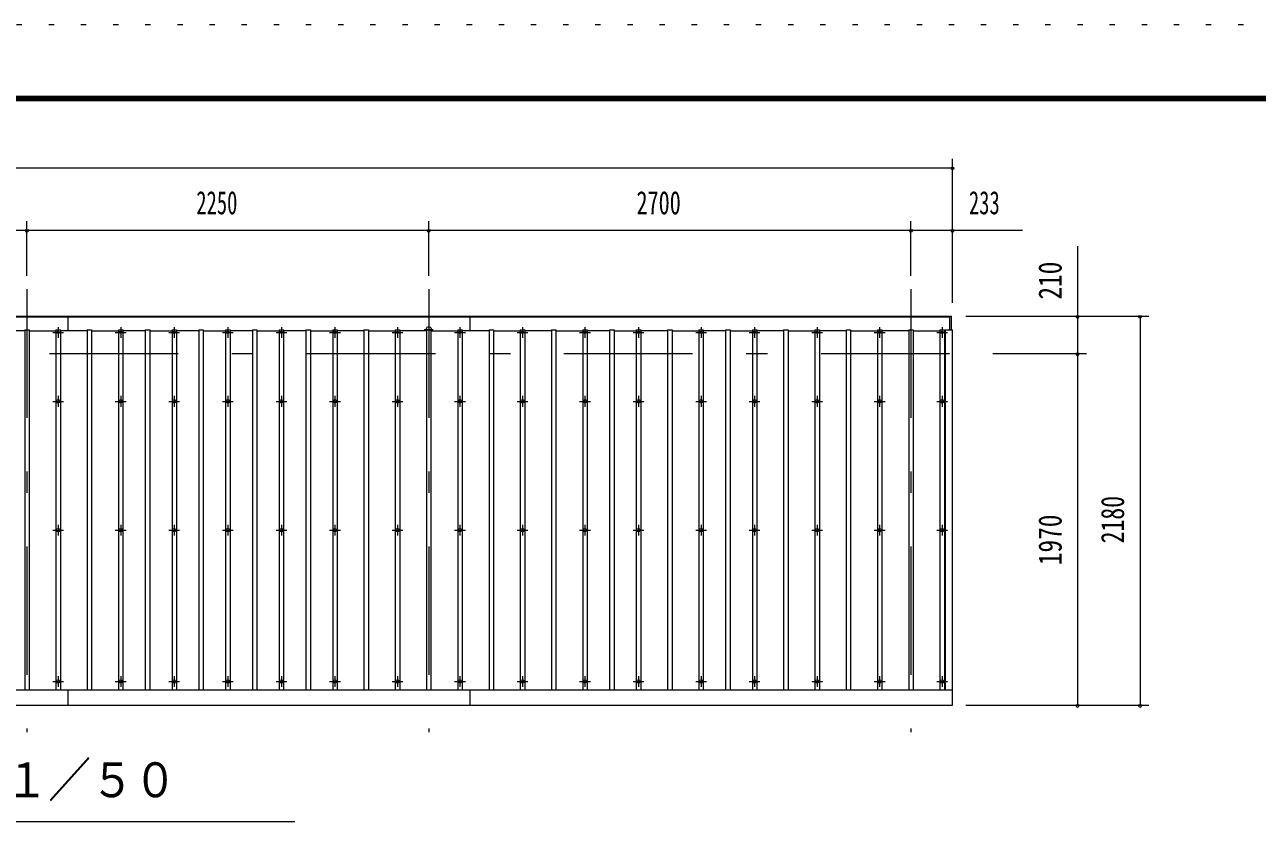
# Model space of a CAD drawing. Units: millimetres, scale not verified. Extents: x -25847 to 25859, y -10500 to 10500.
# Drawn here: x 3224 to 10126, y 6038 to 10500 of the extents above; entities that cross this region are included whole.
import ezdxf
from ezdxf.enums import TextEntityAlignment as Align

# ---------------------------------------------------------------- set-up
doc = ezdxf.new("R2010")
doc.units = ezdxf.units.MM
doc.header["$LTSCALE"] = 60
doc.linetypes.add('USER3', pattern=[24, 12, -5, 2, -5])
doc.linetypes.add('USER4', pattern=[3, 0.5, -2.5])
for name, color, linetype, lineweight in [('0-2_1-05BOLD', 7, 'Continuous', 18), ('0-3_1-25CENTER', 3, 'USER3', 18), ('0-4_1-45THIN', 4, 'Continuous', 18), ('0-5_1-55DIM', 3, 'Continuous', 18), ('0-C_F-F', 5, 'Continuous', 18), ('0-D_F-E_J_ADD', 5, 'USER4', 18)]:
    doc.layers.add(name, color=color, linetype=linetype, lineweight=lineweight)
doc.styles.add('ＭＳ ゴシック', font='')
doc.styles.get('ＭＳ ゴシック').set_extended_font_data('MS Gothic')

msp = doc.modelspace()

# ---------------------------------------------------------------- linework, layer by layer
at = {"layer": '0-2_1-05BOLD'}
for p, q in [((-2231.56, 8862.67), (8404.43, 8862.67)), ((3466.43, 8867.67), (3466.43, 8784.63)), ((5716.44, 8867.67), (5716.44, 8784.63)), ((8404.43, 8790.67), (8404.43, 8867.67)), ((8414.43, 8790.67), (8414.43, 8867.67)), ((8379.44, 8790.67), (8419.43, 8790.67)), ((8379.44, 6773.43), (8379.44, 8790.67)), ((-2246.56, 6773.43), (8419.43, 6773.43)), ((3466.44, 6773.43), (3466.44, 6687.67)), ((5716.44, 6773.43), (5716.44, 6687.67))]:
    msp.add_line(p, q, dxfattribs=at)
for points in [[(-2241.56, 8790.67), (-2241.56, 8867.67), (8414.43, 8867.67)], [(-2246.56, 6687.67), (8419.43, 6687.67), (8419.43, 8790.67)]]:
    msp.add_lwpolyline(points, dxfattribs=at)
for centre in [(3411.43, 8390.17), (3761.44, 8390.17), (4061.44, 8390.17), (4361.43, 8390.17), (4661.43, 8390.17), (4961.43, 8390.17), (5311.43, 8390.17), (5661.43, 8390.17), (6011.44, 8390.17), (6361.43, 8390.17), (6661.44, 8390.17), (7011.44, 8390.17), (7311.44, 8390.17), (7661.44, 8390.17), (8011.44, 8390.17), (8361.44, 8390.17), (3411.43, 7668.51), (3761.44, 7668.51), (4061.44, 7668.51), (4361.43, 7668.51), (4661.43, 7668.51), (4961.43, 7668.51), (5311.43, 7668.51), (5661.43, 7668.51), (6011.44, 7668.51), (6361.43, 7668.51), (6661.44, 7668.51), (7011.44, 7668.51), (7311.44, 7668.51), (7661.44, 7668.51), (8011.44, 7668.51), (8361.44, 7668.51), (3411.43, 6820.85), (3761.44, 6820.85), (4061.44, 6820.85), (4361.43, 6820.85), (4661.43, 6820.85), (4961.43, 6820.85), (5311.43, 6820.85), (5661.43, 6820.85), (6011.44, 6820.85), (6361.43, 6820.85), (6661.44, 6820.85), (7011.43, 6820.85), (7311.44, 6820.85), (7661.44, 6820.85), (8011.44, 6820.85), (8361.44, 6820.85)]:
    msp.add_circle(centre, 10, dxfattribs=at)
for centre, radius, start, end in [((3411.43, 8765.7), 14.5, 46.39838, 133.60162), ((3411.43, 8786.71), 14.5, 226.3961, 313.6039), ((3761.44, 8765.7), 14.5, 46.39838, 133.60162), ((3761.44, 8786.71), 14.5, 226.3961, 313.6039), ((4061.44, 8765.7), 14.5, 46.39838, 133.60162), ((4061.44, 8786.71), 14.5, 226.3961, 313.6039), ((4361.43, 8765.7), 14.5, 46.39838, 133.60162), ((4361.43, 8786.71), 14.5, 226.3961, 313.6039), ((4661.43, 8765.7), 14.5, 46.39838, 133.60162), ((4661.43, 8786.71), 14.5, 226.3961, 313.6039), ((4961.43, 8765.7), 14.5, 46.39838, 133.60162), ((4961.43, 8786.71), 14.5, 226.3961, 313.6039), ((5311.43, 8765.7), 14.5, 46.39838, 133.60162), ((5311.43, 8786.71), 14.5, 226.3961, 313.6039), ((5486.44, 8792.15), 15, 326.44154, 213.55197), ((5661.43, 8765.7), 14.5, 46.39838, 133.60162), ((5661.43, 8786.71), 14.5, 226.3961, 313.6039), ((6011.43, 8765.7), 14.5, 46.39838, 133.60162), ((6011.43, 8786.71), 14.5, 226.3961, 313.6039), ((6361.43, 8765.7), 14.5, 46.39838, 133.60162), ((6361.43, 8786.71), 14.5, 226.3961, 313.6039), ((6661.44, 8765.7), 14.5, 46.39838, 133.60162), ((6661.44, 8786.71), 14.5, 226.3961, 313.6039), ((7011.43, 8765.7), 14.5, 46.39838, 133.60162), ((7011.43, 8786.71), 14.5, 226.3961, 313.6039), ((7311.44, 8765.7), 14.5, 46.39838, 133.60162), ((7311.44, 8786.71), 14.5, 226.3961, 313.6039), ((7661.44, 8765.7), 14.5, 46.39838, 133.60162), ((7661.44, 8786.71), 14.5, 226.3961, 313.6039), ((8011.44, 8765.7), 14.5, 46.39838, 133.60162), ((8011.44, 8786.71), 14.5, 226.3961, 313.6039), ((8361.44, 8765.7), 14.5, 46.39838, 133.60162), ((8361.44, 8786.71), 14.5, 226.3961, 313.6039)]:
    msp.add_arc(centre, radius, start, end, dxfattribs=at)
at = {"layer": '0-3_1-25CENTER'}
for p, q in [((3236.43, 9017.67), (3236.43, 6537.67)), ((5486.43, 9017.67), (5486.43, 6537.67)), ((8186.44, 9017.67), (8186.44, 6537.67)), ((3381.43, 8776.2), (3441.43, 8776.2)), ((3411.43, 8806.2), (3411.43, 8746.2)), ((3731.43, 8776.2), (3791.43, 8776.2)), ((3761.44, 8806.2), (3761.44, 8746.2)), ((4031.43, 8776.2), (4091.43, 8776.2)), ((4061.44, 8806.2), (4061.44, 8746.2)), ((4331.43, 8776.2), (4391.44, 8776.2)), ((4361.43, 8806.2), (4361.43, 8746.2)), ((4631.43, 8776.2), (4691.44, 8776.2)), ((4661.43, 8806.2), (4661.43, 8746.2)), ((4931.43, 8776.2), (4991.44, 8776.2)), ((4961.43, 8806.2), (4961.43, 8746.2)), ((5281.43, 8776.2), (5341.44, 8776.2)), ((5311.43, 8806.2), (5311.43, 8746.2)), ((5461.44, 8792.15), (5511.44, 8792.15)), ((5631.44, 8776.2), (5691.44, 8776.2)), ((5661.43, 8806.2), (5661.43, 8746.2)), ((5981.43, 8776.2), (6041.43, 8776.2)), ((6011.43, 8806.2), (6011.43, 8746.2)), ((6331.44, 8776.2), (6391.43, 8776.2)), ((6361.43, 8806.2), (6361.43, 8746.2)), ((6631.43, 8776.2), (6691.43, 8776.2)), ((6661.44, 8806.2), (6661.44, 8746.2)), ((6981.44, 8776.2), (7041.43, 8776.2)), ((7011.43, 8806.2), (7011.43, 8746.2)), ((7281.44, 8776.2), (7341.43, 8776.2)), ((7311.44, 8806.2), (7311.44, 8746.2)), ((7631.44, 8776.2), (7691.44, 8776.2)), ((7661.44, 8806.2), (7661.44, 8746.2)), ((7981.44, 8776.2), (8041.44, 8776.2)), ((8011.44, 8806.2), (8011.44, 8746.2)), ((8331.44, 8776.2), (8391.44, 8776.2)), ((8361.44, 8806.2), (8361.44, 8746.2)), ((-2396.56, 8657.67), (8569.44, 8657.67)), ((3381.43, 8390.17), (3441.43, 8390.17)), ((3411.43, 8420.17), (3411.43, 8360.17)), ((3731.43, 8390.17), (3791.43, 8390.17)), ((3761.44, 8420.17), (3761.44, 8360.17)), ((4031.43, 8390.17), (4091.43, 8390.17)), ((4061.44, 8420.17), (4061.44, 8360.17)), ((4331.43, 8390.17), (4391.44, 8390.17)), ((4361.43, 8420.17), (4361.43, 8360.17)), ((4631.43, 8390.17), (4691.44, 8390.17)), ((4661.43, 8420.17), (4661.43, 8360.17)), ((4931.43, 8390.17), (4991.44, 8390.17)), ((4961.43, 8420.17), (4961.43, 8360.17)), ((5281.43, 8390.17), (5341.44, 8390.17)), ((5311.43, 8420.17), (5311.43, 8360.17)), ((5631.44, 8390.17), (5691.44, 8390.17)), ((5661.43, 8420.17), (5661.43, 8360.17)), ((5981.44, 8390.17), (6041.43, 8390.17)), ((6011.44, 8420.17), (6011.44, 8360.17)), ((6331.44, 8390.17), (6391.44, 8390.17)), ((6361.43, 8420.17), (6361.43, 8360.17)), ((6631.44, 8390.17), (6691.43, 8390.17)), ((6661.44, 8420.17), (6661.44, 8360.17)), ((6981.44, 8390.17), (7041.44, 8390.17)), ((7011.44, 8420.17), (7011.44, 8360.17)), ((7281.44, 8390.17), (7341.43, 8390.17)), ((7311.44, 8420.17), (7311.44, 8360.17)), ((7631.44, 8390.17), (7691.44, 8390.17)), ((7661.44, 8420.17), (7661.44, 8360.17)), ((7981.44, 8390.17), (8041.44, 8390.17)), ((8011.44, 8420.17), (8011.44, 8360.17)), ((8331.44, 8390.17), (8391.44, 8390.17)), ((8361.44, 8420.17), (8361.44, 8360.17)), ((3381.43, 7668.51), (3441.43, 7668.51)), ((3411.43, 7698.51), (3411.43, 7638.51)), ((3731.43, 7668.51), (3791.43, 7668.51)), ((3761.44, 7698.51), (3761.44, 7638.51)), ((4031.43, 7668.51), (4091.43, 7668.51)), ((4061.44, 7698.51), (4061.44, 7638.51)), ((4331.43, 7668.51), (4391.44, 7668.51)), ((4361.43, 7698.51), (4361.43, 7638.51)), ((4631.43, 7668.51), (4691.44, 7668.51)), ((4661.43, 7698.51), (4661.43, 7638.51)), ((4931.43, 7668.51), (4991.44, 7668.51)), ((4961.43, 7698.51), (4961.43, 7638.51)), ((5281.43, 7668.51), (5341.44, 7668.51)), ((5311.43, 7698.51), (5311.43, 7638.51)), ((5631.44, 7668.51), (5691.44, 7668.51)), ((5661.43, 7698.51), (5661.43, 7638.51)), ((5981.44, 7668.51), (6041.43, 7668.51)), ((6011.44, 7698.51), (6011.44, 7638.51)), ((6331.44, 7668.51), (6391.44, 7668.51)), ((6361.43, 7698.51), (6361.43, 7638.51)), ((6631.44, 7668.51), (6691.43, 7668.51)), ((6661.44, 7698.51), (6661.44, 7638.51)), ((6981.44, 7668.51), (7041.44, 7668.51)), ((7011.44, 7698.51), (7011.44, 7638.51)), ((7281.44, 7668.51), (7341.43, 7668.51)), ((7311.44, 7698.51), (7311.44, 7638.51)), ((7631.44, 7668.51), (7691.44, 7668.51)), ((7661.44, 7698.51), (7661.44, 7638.51)), ((7981.44, 7668.51), (8041.44, 7668.51)), ((8011.44, 7698.51), (8011.44, 7638.51)), ((8331.44, 7668.51), (8391.44, 7668.51)), ((8361.44, 7698.51), (8361.44, 7638.51)), ((3411.43, 6850.85), (3411.43, 6790.85)), ((3761.44, 6850.85), (3761.44, 6790.85)), ((4061.44, 6850.85), (4061.44, 6790.85)), ((4361.43, 6850.85), (4361.43, 6790.85)), ((4661.43, 6850.85), (4661.43, 6790.85)), ((4961.43, 6850.85), (4961.43, 6790.85)), ((5311.43, 6850.85), (5311.43, 6790.85)), ((5661.43, 6850.85), (5661.43, 6790.85)), ((6011.44, 6850.85), (6011.44, 6790.85)), ((6361.43, 6850.85), (6361.43, 6790.85)), ((6661.44, 6850.85), (6661.44, 6790.85)), ((7011.43, 6850.85), (7011.43, 6790.85)), ((7311.44, 6850.85), (7311.44, 6790.85)), ((7661.44, 6850.85), (7661.44, 6790.85)), ((8011.44, 6850.85), (8011.44, 6790.85)), ((8361.44, 6850.85), (8361.44, 6790.85)), ((3381.43, 6820.85), (3441.43, 6820.85)), ((3731.43, 6820.85), (3791.43, 6820.85)), ((4031.43, 6820.85), (4091.43, 6820.85)), ((4331.43, 6820.85), (4391.44, 6820.85)), ((4631.43, 6820.85), (4691.44, 6820.85)), ((4931.43, 6820.85), (4991.44, 6820.85)), ((5281.43, 6820.85), (5341.44, 6820.85)), ((5631.44, 6820.85), (5691.44, 6820.85)), ((5981.44, 6820.85), (6041.43, 6820.85)), ((6331.44, 6820.85), (6391.44, 6820.85)), ((6631.44, 6820.85), (6691.43, 6820.85)), ((6981.44, 6820.85), (7041.43, 6820.85)), ((7281.44, 6820.85), (7341.43, 6820.85)), ((7631.44, 6820.85), (7691.44, 6820.85)), ((7981.44, 6820.85), (8041.44, 6820.85)), ((8331.44, 6820.85), (8391.44, 6820.85))]:
    msp.add_line(p, q, dxfattribs=at)
at = {"layer": '0-4_1-45THIN'}
for p, q in [((3223.93, 8784.63), (3073.93, 8784.63)), ((3223.93, 8790.67), (3223.93, 6773.43)), ((3248.93, 8784.63), (3398.93, 8784.63)), ((3398.93, 8790.67), (3398.93, 6773.43)), ((3573.94, 8784.63), (3423.93, 8784.63)), ((3573.94, 8790.67), (3573.94, 6773.43)), ((3598.94, 8784.63), (3748.94, 8784.63)), ((3748.94, 8790.67), (3748.94, 6773.43)), ((3898.94, 8784.63), (3773.94, 8784.63)), ((3898.94, 8790.67), (3898.94, 6773.43)), ((3923.94, 8784.63), (4048.94, 8784.63)), ((4048.94, 8790.67), (4048.94, 6773.43)), ((4198.94, 8784.63), (4073.94, 8784.63)), ((4198.94, 8790.67), (4198.94, 6773.43)), ((4223.94, 8784.63), (4348.93, 8784.63)), ((4348.93, 8790.67), (4348.93, 6773.43)), ((4498.93, 8784.63), (4373.93, 8784.63)), ((4498.93, 8790.67), (4498.94, 6773.43)), ((4523.93, 8784.63), (4648.93, 8784.63)), ((4648.93, 8790.67), (4648.93, 6773.43)), ((4798.93, 8784.63), (4673.93, 8784.63)), ((4798.93, 8790.67), (4798.93, 6773.43)), ((4823.93, 8784.63), (4948.93, 8784.63)), ((4948.93, 8790.67), (4948.93, 6773.43)), ((5123.93, 8784.63), (4973.93, 8784.63)), ((5123.93, 8790.67), (5123.93, 6773.43)), ((5148.93, 8784.63), (5298.93, 8784.63)), ((5298.93, 8790.67), (5298.93, 6773.43)), ((5473.93, 8784.63), (5323.93, 8784.63)), ((5473.93, 8790.67), (5473.93, 6773.43)), ((5498.93, 8784.63), (5648.93, 8784.63)), ((5648.93, 8790.67), (5648.94, 6773.43)), ((5823.93, 8784.63), (5673.93, 8784.63)), ((5823.93, 8790.67), (5823.93, 6773.43)), ((5848.93, 8784.63), (5998.94, 8784.63)), ((5998.94, 8790.67), (5998.94, 6773.43)), ((6173.93, 8784.63), (6023.94, 8784.63)), ((6173.93, 8790.67), (6173.93, 6773.43)), ((6198.93, 8784.63), (6348.94, 8784.63)), ((6348.94, 8790.67), (6348.94, 6773.43)), ((6498.93, 8784.63), (6373.94, 8784.63)), ((6498.93, 8790.67), (6498.93, 6773.43)), ((6523.93, 8784.63), (6648.94, 8784.63)), ((6648.94, 8790.67), (6648.94, 6773.43)), ((6823.93, 8784.63), (6673.94, 8784.63)), ((6823.93, 8790.67), (6823.94, 6773.43)), ((6848.94, 8784.63), (6998.94, 8784.63)), ((6998.94, 8790.67), (6998.94, 6773.43)), ((7148.94, 8784.63), (7023.94, 8784.63)), ((7148.94, 8790.67), (7148.94, 6773.43)), ((7173.94, 8784.63), (7298.94, 8784.63)), ((7298.94, 8790.67), (7298.94, 6773.43)), ((7473.94, 8784.63), (7323.94, 8784.63)), ((7473.94, 8790.67), (7473.94, 6773.43)), ((7498.94, 8784.63), (7648.93, 8784.63)), ((7648.93, 8790.67), (7648.93, 6773.43)), ((7823.94, 8784.63), (7673.94, 8784.63)), ((7823.94, 8790.67), (7823.94, 6773.43)), ((7848.94, 8784.63), (7998.94, 8784.63)), ((7998.94, 8790.67), (7998.94, 6773.43)), ((8173.93, 8784.63), (8023.94, 8784.63)), ((8173.94, 8790.67), (8173.94, 6773.43)), ((8198.94, 8784.63), (8348.94, 8784.63)), ((8348.94, 8790.67), (8348.94, 6773.43)), ((8379.44, 8775.67), (8373.94, 8775.67))]:
    msp.add_line(p, q, dxfattribs=at)
for points in [[(3223.93, 8790.67), (3248.93, 8790.67), (3248.93, 6773.43)], [(3398.93, 8790.67), (3423.93, 8790.67), (3423.93, 6773.43)], [(3573.94, 8790.67), (3598.94, 8790.67), (3598.94, 6773.43)], [(3748.94, 8790.67), (3773.94, 8790.67), (3773.94, 6773.43)], [(3898.94, 8790.67), (3923.94, 8790.67), (3923.94, 6773.43)], [(4048.94, 8790.67), (4073.94, 8790.67), (4073.94, 6773.43)], [(4198.94, 8790.67), (4223.94, 8790.67), (4223.94, 6773.43)], [(4348.93, 8790.67), (4373.93, 8790.67), (4373.93, 6773.43)], [(4498.93, 8790.67), (4523.93, 8790.67), (4523.94, 6773.43)], [(4648.93, 8790.67), (4673.93, 8790.67), (4673.93, 6773.43)], [(4798.93, 8790.67), (4823.93, 8790.67), (4823.93, 6773.43)], [(4948.93, 8790.67), (4973.93, 8790.67), (4973.93, 6773.43)], [(5123.93, 8790.67), (5148.93, 8790.67), (5148.93, 6773.43)], [(5298.93, 8790.67), (5323.93, 8790.67), (5323.93, 6773.43)], [(5473.93, 8790.67), (5498.93, 8790.67), (5498.93, 6773.43)], [(5648.93, 8790.67), (5673.93, 8790.67), (5673.94, 6773.43)], [(5823.93, 8790.67), (5848.93, 8790.67), (5848.93, 6773.43)], [(5998.94, 8790.67), (6023.94, 8790.67), (6023.94, 6773.43)], [(6173.93, 8790.67), (6198.93, 8790.67), (6198.94, 6773.43)], [(6348.94, 8790.67), (6373.94, 8790.67), (6373.94, 6773.43)], [(6498.93, 8790.67), (6523.93, 8790.67), (6523.93, 6773.43)], [(6648.94, 8790.67), (6673.94, 8790.67), (6673.94, 6773.43)], [(6823.93, 8790.67), (6848.94, 8790.67), (6848.94, 6773.43)], [(6998.94, 8790.67), (7023.94, 8790.67), (7023.94, 6773.43)], [(7148.94, 8790.67), (7173.94, 8790.67), (7173.94, 6773.43)], [(7298.94, 8790.67), (7323.94, 8790.67), (7323.94, 6773.43)], [(7473.94, 8790.67), (7498.94, 8790.67), (7498.94, 6773.43)], [(7648.93, 8790.67), (7673.94, 8790.67), (7673.94, 6773.43)], [(7823.94, 8790.67), (7848.94, 8790.67), (7848.94, 6773.43)], [(7998.94, 8790.67), (8023.94, 8790.67), (8023.94, 6773.43)], [(8173.94, 8790.67), (8198.94, 8790.67), (8198.94, 6773.43)], [(8348.94, 8790.67), (8373.94, 8790.67), (8373.94, 6773.43)]]:
    msp.add_lwpolyline(points, dxfattribs=at)
at = {"layer": '0-5_1-55DIM'}
for p, q in [((8419.43, 8942.68), (8419.43, 9748.67)), ((-2246.56, 9698.67), (8419.43, 9698.67)), ((8429.43, 9698.67), (8409.43, 9698.67)), ((3236.43, 9092.68), (3236.43, 9398.67)), ((5486.43, 9092.68), (5486.43, 9398.67)), ((8186.44, 9092.68), (8186.44, 9398.67)), ((-2639.06, 9348.67), (8811.93, 9348.67)), ((3246.43, 9348.67), (3226.43, 9348.67)), ((5496.43, 9348.67), (5476.43, 9348.67)), ((8196.43, 9348.67), (8176.43, 9348.67)), ((8429.43, 9348.67), (8409.43, 9348.67)), ((9119.43, 9260.17), (9119.43, 6687.67)), ((8494.44, 8867.67), (9519.43, 8867.67)), ((9129.43, 8867.67), (9109.43, 8867.67)), ((9479.43, 8867.67), (9459.43, 8867.67)), ((9469.43, 8867.67), (9469.43, 6687.67)), ((8644.44, 8657.67), (9169.43, 8657.67)), ((9129.43, 8657.67), (9109.43, 8657.67)), ((8494.44, 6687.67), (9519.43, 6687.67)), ((9129.43, 6687.67), (9109.43, 6687.67)), ((9479.43, 6687.67), (9459.43, 6687.67)), ((1436.43, 6037.67), (4736.43, 6037.67))]:
    msp.add_line(p, q, dxfattribs=at)
for centre in [(8419.43, 9698.67), (3236.43, 9348.67), (5486.43, 9348.67), (8186.43, 9348.67), (8419.43, 9348.67), (9119.43, 8867.67), (9469.43, 8867.67), (9119.43, 8657.67), (9119.43, 6687.67), (9469.43, 6687.67)]:
    msp.add_arc(centre, 10, 180, 0, dxfattribs=at)
at = {"layer": '0-C_F-F'}
for p, q in [((-3341.23, 10100), (25358.77, 10100)), ((-3338.73, 10097.5), (25356.27, 10097.5)), ((-3336.23, 10095), (25353.77, 10095)), ((-3333.73, 10092.5), (25351.27, 10092.5)), ((-3331.23, 10090), (25348.77, 10090)), ((-3328.73, 10087.5), (25346.27, 10087.5)), ((-3326.23, 10085), (25343.77, 10085)), ((-3323.73, 10082.5), (25341.27, 10082.5)), ((-3321.23, 10080), (25338.77, 10080)), ((-3318.73, 10077.5), (25336.27, 10077.5)), ((-3316.23, 10075), (25333.77, 10075))]:
    msp.add_line(p, q, dxfattribs=at)
at = {"layer": '0-D_F-E_J_ADD'}
msp.add_line((-3841.23, 10500), (25858.77, 10500), dxfattribs=at)

# ---------------------------------------------------------------- texts
at = {"layer": '0-5_1-55DIM', "color": 7, "style": 'ＭＳ ゴシック'}
for s, height, width, p in [('2250', 130.2, 0.65, (4184.75, 9398.67)), ('2700', 130.2, 0.7, (6649.83, 9398.67)), ('233', 130.2, 0.65, (8511.26, 9398.67)), ('屋根伏図\u3000Ｓ＝１／５０', 195.4, 0.9, (1436.43, 6114.32))]:
    msp.add_text(s, height=height, dxfattribs=dict(at, width=width)).set_placement(p, align=Align.BOTTOM_LEFT)
for s, width, p in [('210', 0.8, (9069.43, 8960.02)), ('2180', 0.75, (9419.43, 7594.64)), ('1970', 0.8, (9069.43, 7472.48))]:
    msp.add_text(s, height=130.2, rotation=90, dxfattribs=dict(at, width=width)).set_placement(p, align=Align.BOTTOM_LEFT)

doc.saveas('drawing.dxf')
